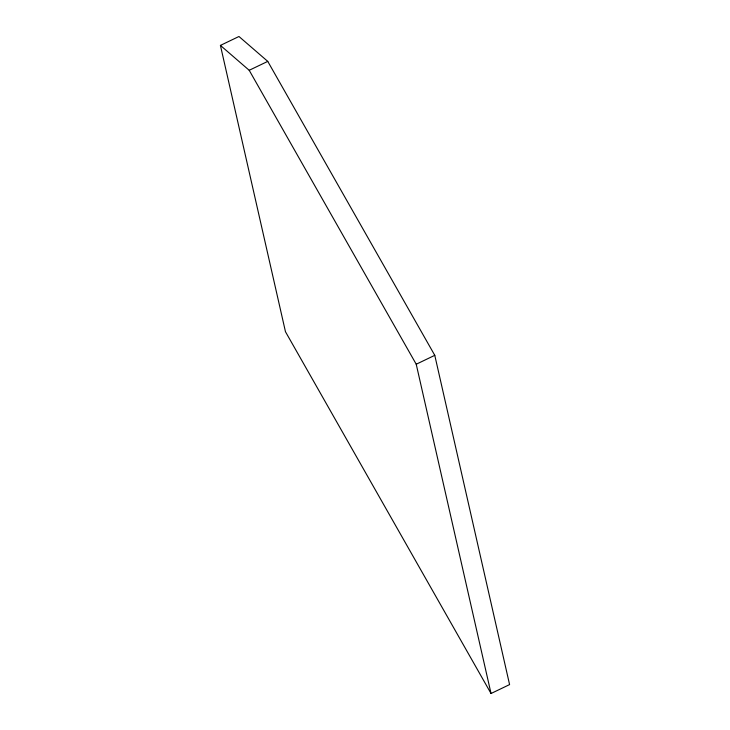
<?xml version="1.0" encoding="UTF-8"?>
<svg xmlns="http://www.w3.org/2000/svg" width="730" height="730" viewBox="0 0 730 730"><rect width="100%" height="100%" fill="white"/><g stroke="black" fill="none" stroke-linecap="round" stroke-linejoin="round"><path stroke-width="1.09" d="M220.414 45.406L238.965 36.5L267.755 61.384L434.779 355.327L509.586 684.594L491.034 693.5L285.466 331.721L220.414 45.406L249.204 70.29L416.228 364.233L491.034 693.5M249.204 70.29L267.755 61.384M416.228 364.233L434.779 355.327"/></g></svg>
